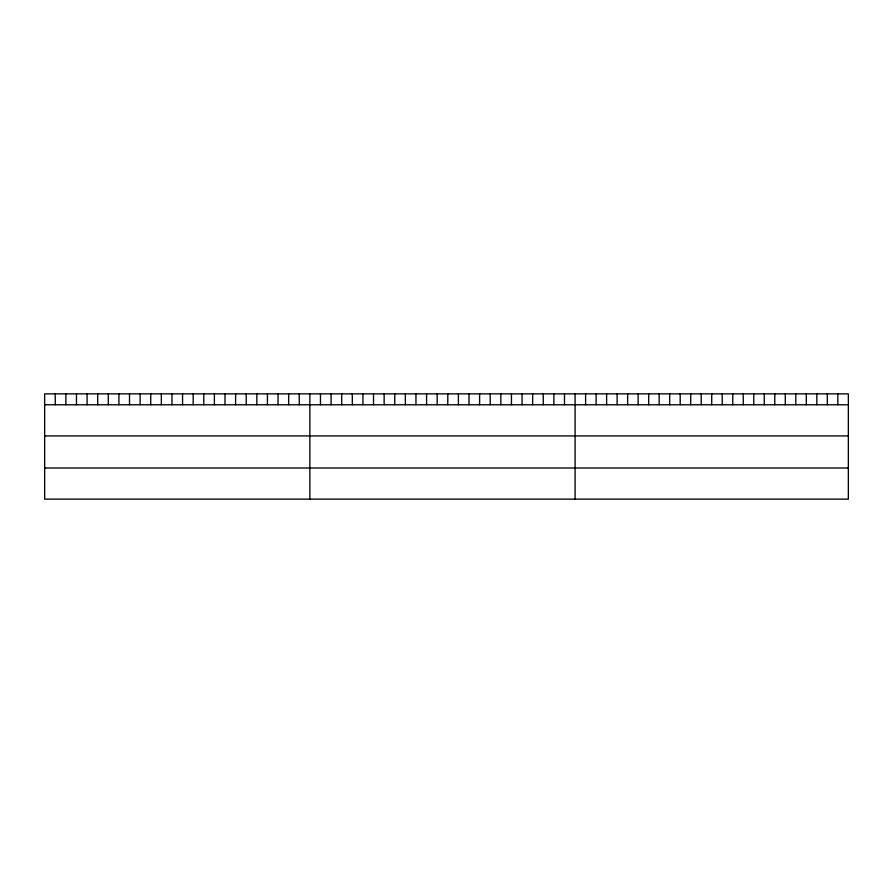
<?xml version="1.0" encoding="UTF-8"?>
<svg xmlns="http://www.w3.org/2000/svg" width="893" height="893" viewBox="0 0 893 893"><rect width="100%" height="100%" fill="white"/><g stroke="black" fill="none" stroke-linecap="round" stroke-linejoin="round"><path stroke-width="1.34" d="M848.35 404.775L848.35 499.131L44.65 499.131L44.65 393.869L848.35 393.869L848.35 404.775L44.65 404.775M44.65 435.918L848.35 435.918M44.65 467.999L848.35 467.999M837.835 393.869L837.835 404.775M827.331 393.869L827.331 404.775M816.816 393.869L816.816 404.775M806.312 393.869L806.312 404.775M795.797 393.869L795.797 404.775M785.293 393.869L785.293 404.775M774.778 393.869L774.778 404.775M764.274 393.869L764.274 404.775M753.759 393.869L753.759 404.775M743.255 393.869L743.255 404.775M732.74 393.869L732.74 404.775M722.236 393.869L722.236 404.775M711.721 393.869L711.721 404.775M701.206 393.869L701.206 404.775M690.702 393.869L690.702 404.775M680.187 393.869L680.187 404.775M669.683 393.869L669.683 404.775M659.168 393.869L659.168 404.775M648.664 393.869L648.664 404.775M638.149 393.869L638.149 404.775M627.645 393.869L627.645 404.775M617.13 393.869L617.13 404.775M606.626 393.869L606.626 404.775M596.111 393.869L596.111 404.775M585.607 393.869L585.607 404.775M575.092 393.869L575.092 499.131M564.488 393.869L564.488 404.775M553.872 393.869L553.872 404.775M543.268 393.869L543.268 404.775M532.652 393.869L532.652 404.775M522.048 393.869L522.048 404.775M511.443 393.869L511.443 404.775M500.828 393.869L500.828 404.775M490.224 393.869L490.224 404.775M479.608 393.869L479.608 404.775M469.004 393.869L469.004 404.775M458.399 393.869L458.399 404.775M447.784 393.869L447.784 404.775M437.179 393.869L437.179 404.775M426.564 393.869L426.564 404.775M415.959 393.869L415.959 404.775M405.355 393.869L405.355 404.775M394.739 393.869L394.739 404.775M384.135 393.869L384.135 404.775M373.52 393.869L373.52 404.775M362.915 393.869L362.915 404.775M352.311 393.869L352.311 404.775M341.695 393.869L341.695 404.775M331.091 393.869L331.091 404.775M320.475 393.869L320.475 404.775M309.871 393.869L309.871 499.131M299.267 393.869L299.267 404.775M288.651 393.869L288.651 404.775M278.047 393.869L278.047 404.775M267.431 393.869L267.431 404.775M256.827 393.869L256.827 404.775M246.222 393.869L246.222 404.775M235.607 393.869L235.607 404.775M225.003 393.869L225.003 404.775M214.387 393.869L214.387 404.775M203.783 393.869L203.783 404.775M193.178 393.869L193.178 404.775M182.563 393.869L182.563 404.775M171.958 393.869L171.958 404.775M161.343 393.869L161.343 404.775M150.738 393.869L150.738 404.775M140.134 393.869L140.134 404.775M129.518 393.869L129.518 404.775M118.914 393.869L118.914 404.775M108.299 393.869L108.299 404.775M97.694 393.869L97.694 404.775M87.09 393.869L87.09 404.775M76.474 393.869L76.474 404.775M65.87 393.869L65.87 404.775M55.254 393.869L55.254 404.775"/></g></svg>
